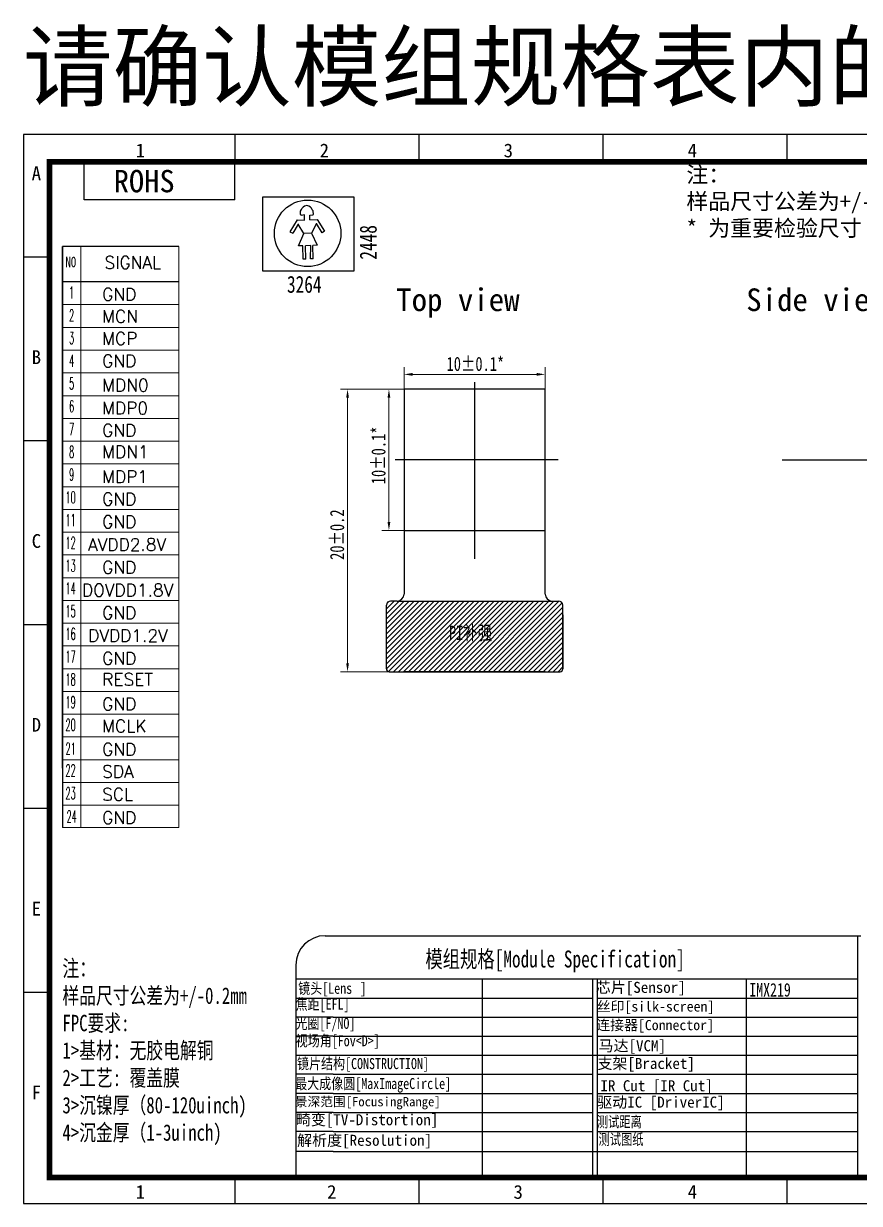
# Model space of a CAD drawing. Extents: x 379 to 488, y 250 to 334.
# Drawn here: x 378.6 to 437.8, y 250.1 to 333.7 of the extents above; entities that cross this region are included whole.
import ezdxf

# ---------------------------------------------------------------- set-up
doc = ezdxf.new("R2010")
doc.units = 0
doc.header["$LTSCALE"] = 23.1
doc.header["$MEASUREMENT"] = 0
doc.linetypes.add('JIS_02_0.7', pattern=[1.35, 0.75, -0.6])
doc.layers.get('0').update_dxf_attribs({"linetype": 'CONTINUOUS'})
doc.layers.get('Defpoints').update_dxf_attribs({"linetype": 'CONTINUOUS'})
for name, color, linetype in [('3_SOLID_GEOM', 7, 'CONTINUOUS'), ('OUTLINE', 7, 'CONTINUOUS'), ('TEXT1', 2, 'CONTINUOUS'), ('图框', 7, 'CONTINUOUS')]:
    doc.layers.add(name, color=color, linetype=linetype)
doc.styles.add('ROMANS', font='romans.shx', dxfattribs={"width": 0.7})
doc.styles.add('style1', font='NSimSun.ttf')
doc.styles.add('TEXTSTYLE_1', font='txt', dxfattribs={"width": 0.75})
doc.styles.add('宋体', font='txt', dxfattribs={"width": 0.75})
doc.styles.add('样式 1', font='SimSun.ttf', dxfattribs={"width": 0.75})
doc.dimstyles.new('ISO-25$0', dxfattribs={"dimscale": 0, "dimtxt": 1, "dimasz": 0.6, "dimexe": 0.5, "dimexo": 0.3, "dimgap": 0.2, "dimtad": 1, "dimrnd": 0.0005, "dimdsep": 46, "dimtxsty": '样式 1', "dimcen": 2.5, "dimclrd": 3, "dimclre": 3, "dimclrt": 3, "dimazin": 0, "dimtfac": 1, "dimtmove": 0, "dimatfit": 3, "dimfxl": 1, "dimlwd": 9, "dimlwe": 9, "dimarcsym": 0})

# ---------------------------------------------------------------- blocks, each defined once
blk = doc.blocks.new('*D76')
at = {"layer": '3_SOLID_GEOM', "color": 3, "lineweight": 9}
for p, q in [((407.615, 307.805), (404.009, 307.805)), ((404.509, 307.205), (404.509, 298.405)), ((408.457, 297.805), (404.009, 297.805))]:
    blk.add_line(p, q, dxfattribs=at)
at = {"layer": '3_SOLID_GEOM', "color": 3}
for points in [[(404.409, 307.205), (404.609, 307.205), (404.509, 307.805)], [(404.409, 298.405), (404.609, 298.405), (404.509, 297.805)]]:
    blk.add_solid(points, dxfattribs=at)
at = {"layer": 'Defpoints', "color": 0}
for p in [(407.915, 307.805), (404.509, 297.805), (408.757, 297.805)]:
    blk.add_point(p, dxfattribs=at)
at = {"layer": '3_SOLID_GEOM', "color": 3, "insert": (403.773, 303.122), "char_height": 1, "attachment_point": 5, "rotation": 90, "style": '样式 1'}
blk.add_mtext('10%%P0.1{\\C1;*}', dxfattribs=at)
blk = doc.blocks.new('*D77')
at = {"color": 3, "lineweight": 9}
for p, q in [((405.58, 306.494), (405.58, 309.358)), ((415.58, 306.494), (415.58, 309.358)), ((406.18, 308.858), (414.98, 308.858))]:
    blk.add_line(p, q, dxfattribs=at)
at = {"color": 3}
for points in [[(406.18, 308.958), (406.18, 308.758), (405.58, 308.858)], [(414.98, 308.958), (414.98, 308.758), (415.58, 308.858)]]:
    blk.add_solid(points, dxfattribs=at)
at = {"layer": 'Defpoints', "color": 0}
for p in [(415.58, 308.858), (405.58, 306.194), (415.58, 306.194)]:
    blk.add_point(p, dxfattribs=at)
at = {"color": 3, "insert": (410.632, 309.594), "char_height": 1, "attachment_point": 5, "style": '样式 1'}
blk.add_mtext('10%%P0.1{\\C1;*}', dxfattribs=at)
blk = doc.blocks.new('*D78')
at = {"layer": '3_SOLID_GEOM', "color": 3, "lineweight": 9}
for p, q in [((407.615, 307.805), (401.076, 307.805)), ((401.576, 288.405), (401.576, 307.205)), ((407.206, 287.805), (401.076, 287.805))]:
    blk.add_line(p, q, dxfattribs=at)
at = {"layer": '3_SOLID_GEOM', "color": 3}
for points in [[(401.476, 307.205), (401.676, 307.205), (401.576, 307.805)], [(401.476, 288.405), (401.676, 288.405), (401.576, 287.805)]]:
    blk.add_solid(points, dxfattribs=at)
at = {"layer": 'Defpoints', "color": 0}
for p in [(401.576, 307.805), (407.915, 307.805), (407.506, 287.805)]:
    blk.add_point(p, dxfattribs=at)
at = {"layer": '3_SOLID_GEOM', "color": 3, "insert": (400.84, 297.509), "char_height": 1, "attachment_point": 5, "rotation": 90, "style": '样式 1'}
blk.add_mtext('20%%P0.2', dxfattribs=at)

msp = doc.modelspace()

# ---------------------------------------------------------------- hatches: boundary and pattern name
at = {"layer": '3_SOLID_GEOM'}
h = msp.add_hatch(dxfattribs=at)
h.set_pattern_fill('ANSI31', color=256, scale=2, style=0)
h.paths.add_polyline_path([(416.83, 292.505, 0.414214), (416.53, 292.805), (416.08, 292.805), (405.08, 292.805), (404.63, 292.805, 0.414214), (404.33, 292.505), (404.33, 288.005, 0.414214), (404.53, 287.805), (416.63, 287.805, 0.414214), (416.83, 288.005)])
h.paths.add_polyline_path([(408.509, 291.308), (412.338, 291.308), (412.338, 289.514), (408.509, 289.514)], flags=24)

# ---------------------------------------------------------------- linework, layer by layer
at = {"color": 0, "linetype": 'Continuous'}
for p, q in [((378.627, 325.856), (378.627, 250.153)), ((486.801, 325.856), (378.627, 325.856)), ((393.614, 323.902), (393.614, 325.856)), ((432.715, 323.902), (432.715, 325.856)), ((378.627, 317.189), (380.581, 317.189)), ((378.627, 304.171), (380.581, 304.171)), ((416.83, 291.825), (416.83, 288.005)), ((378.627, 291.154), (380.581, 291.154)), ((378.627, 278.137), (380.581, 278.137)), ((378.627, 265.119), (380.581, 265.119)), ((393.614, 250.15), (393.614, 251.989)), ((378.627, 250.153), (486.801, 250.151))]:
    msp.add_line(p, q, dxfattribs=at)
for p, q in [((406.648, 323.902), (406.648, 325.856)), ((419.681, 323.902), (419.681, 325.856)), ((393.593, 321.226), (393.593, 323.902)), ((393.593, 321.226), (382.914, 321.226)), ((395.575, 316.174), (395.575, 321.429)), ((395.575, 321.429), (402.029, 321.429)), ((402.029, 321.429), (402.029, 316.174)), ((402.029, 316.174), (395.575, 316.174)), ((406.648, 251.071), (406.648, 251.989)), ((419.681, 251.071), (419.681, 251.989))]:
    msp.add_line(p, q)
at = {"color": 0, "linetype": 'ByBlock'}
for p, q in [((398.528, 319.784), (398.515, 320.162)), ((398.906, 319.797), (398.894, 320.137)), ((398.083, 319.504), (397.69, 318.848)), ((397.998, 319.804), (398.528, 319.784)), ((398.083, 319.504), (398.121, 319.506)), ((399.368, 319.548), (399.406, 319.549)), ((399.013, 318.855), (398.484, 318.837)), ((398.433, 317.02), (398.401, 317.964)), ((398.967, 317.984), (398.59, 317.971)), ((398.622, 317.026), (398.59, 317.971)), ((398.962, 317.038), (398.967, 317.984)), ((399.151, 317.044), (399.118, 317.989)), ((398.622, 317.026), (398.433, 317.02)), ((399.151, 317.044), (398.962, 317.038))]:
    msp.add_line(p, q, dxfattribs=at)
at = {"color": 0, "lineweight": 0}
msp.add_line((389.625, 317.922), (389.625, 283.011), dxfattribs=at)
at = {"color": 1}
for p, q in [((410.58, 308.311), (410.58, 295.787)), ((416.489, 302.805), (404.958, 302.805)), ((432.357, 302.805), (441.011, 302.805))]:
    msp.add_line(p, q, dxfattribs=at)
at = {"color": 0}
for p, q in [((404.33, 288.005), (404.33, 292.505)), ((416.83, 288.005), (416.83, 292.505)), ((404.53, 287.805), (416.63, 287.805))]:
    msp.add_line(p, q, dxfattribs=at)
at = {"linetype": 'Continuous'}
for p, q in [((406.648, 250.152), (406.648, 251.989)), ((419.681, 250.152), (419.681, 251.989)), ((432.715, 250.15), (432.715, 251.989))]:
    msp.add_line(p, q, dxfattribs=at)
at = {"color": 0, "linetype": 'ByBlock'}
for points in [[(398.515, 320.162), (398.403, 320.121), (398.29, 320.117), (398.288, 320.154), (398.249, 320.191), (398.242, 320.418), (398.313, 320.534), (398.348, 320.61), (398.421, 320.689)], [(398.95, 320.707), (398.834, 320.778), (398.682, 320.811), (398.532, 320.768), (398.421, 320.689)], [(398.894, 320.137), (399.121, 320.145), (399.157, 320.184), (399.148, 320.448), (399.07, 320.521), (399.028, 320.634), (398.95, 320.707)], [(397.998, 319.804), (397.497, 318.955), (397.69, 318.848)], [(398.401, 317.964), (398.098, 317.954), (398.484, 318.837), (398.083, 319.504)], [(398.906, 319.797), (399.435, 319.815), (399.954, 319.001), (399.769, 318.881), (399.368, 319.548), (399.013, 318.855), (399.421, 317.999), (399.118, 317.989)]]:
    msp.add_lwpolyline(points, dxfattribs=at)
msp.add_circle((398.749, 318.846), 2.359, dxfattribs=at)
at = {"color": 0}
for centre, start, end in [((404.53, 288.005), 180, 270), ((416.63, 288.005), 270, 0)]:
    msp.add_arc(centre, 0.2, start, end, dxfattribs=at)
at = {"layer": '3_SOLID_GEOM'}
for p, q in [((382.914, 321.226), (382.914, 323.902)), ((405.58, 307.805), (405.58, 293.305)), ((415.58, 307.805), (405.58, 307.805)), ((415.58, 293.305), (415.58, 307.805)), ((405.58, 297.805), (415.58, 297.805)), ((405.08, 292.805), (404.63, 292.805)), ((405.08, 292.805), (416.08, 292.805)), ((416.08, 292.805), (416.53, 292.805)), ((405.58, 287.805), (415.58, 287.805)), ((415.58, 287.805), (405.58, 287.805)), ((437.734, 251.989), (437.734, 269.107)), ((411.117, 266.041), (411.117, 253.824)), ((418.927, 266.041), (418.927, 256.23)), ((418.927, 266.041), (418.927, 256.23)), ((418.927, 266.041), (418.927, 253.824)), ((419.255, 266.041), (419.255, 256.23)), ((419.255, 266.041), (419.255, 256.23)), ((419.255, 266.041), (419.255, 253.824)), ((429.804, 266.041), (429.804, 253.824)), ((419.255, 264.691), (437.734, 264.691)), ((400.568, 263.342), (397.916, 263.342)), ((411.117, 263.272), (411.117, 251.989)), ((418.927, 263.272), (418.927, 251.989)), ((419.255, 263.342), (437.734, 263.342)), ((419.255, 263.272), (419.255, 251.989)), ((429.804, 263.272), (429.804, 251.989)), ((400.568, 261.992), (397.916, 261.992)), ((419.255, 261.992), (437.734, 261.992)), ((419.255, 260.642), (437.734, 260.642)), ((400.568, 259.293), (397.916, 259.293)), ((419.255, 259.293), (437.734, 259.293)), ((400.568, 257.943), (397.916, 257.943)), ((419.255, 257.943), (437.734, 257.943)), ((400.568, 256.594), (397.916, 256.594)), ((419.255, 256.594), (437.734, 256.594)), ((400.568, 255.244), (397.916, 255.244)), ((419.255, 255.244), (437.734, 255.244)), ((400.568, 253.824), (397.916, 253.824)), ((400.568, 253.824), (437.734, 253.824))]:
    msp.add_line(p, q, dxfattribs=at)
at = {"layer": '3_SOLID_GEOM', "color": 0}
for p, q in [((399.993, 269.107), (437.941, 269.107)), ((397.916, 267.031), (397.916, 253.824)), ((397.916, 266.041), (437.734, 266.041)), ((397.916, 264.691), (418.927, 264.691)), ((397.916, 264.262), (397.916, 251.989)), ((400.568, 263.342), (418.927, 263.342)), ((400.568, 261.992), (418.927, 261.992)), ((397.916, 260.642), (437.734, 260.642)), ((400.568, 260.642), (418.927, 260.642)), ((400.568, 259.293), (418.927, 259.293)), ((400.568, 257.943), (418.927, 257.943)), ((400.568, 256.594), (418.927, 256.594)), ((400.568, 255.244), (418.927, 255.244)), ((396.081, 251.989), (437.941, 251.989))]:
    msp.add_line(p, q, dxfattribs=at)
at = {"layer": '3_SOLID_GEOM'}
for centre, radius, start, end in [((405.08, 293.305), 0.5, 270, 0), ((416.08, 293.305), 0.5, 180, 270), ((404.63, 292.505), 0.3, 90, 180), ((416.53, 292.505), 0.3, 0, 90)]:
    msp.add_arc(centre, radius, start, end, dxfattribs=at)
at = {"layer": '3_SOLID_GEOM', "color": 0}
msp.add_arc((399.993, 267.031), 2.076, 90, 180, dxfattribs=at)
at = {"layer": 'OUTLINE', "const_width": 0.4}
msp.add_lwpolyline([(380.453, 323.902), (380.453, 251.989), (484.981, 251.989), (484.981, 323.902), (380.453, 323.902)], dxfattribs=at)
at = {"layer": '图框', "color": 7}
msp.add_line((381.377, 317.922), (381.377, 276.77), dxfattribs=at)
at = {"layer": '图框'}
msp.add_line((389.625, 317.922), (381.377, 317.922), dxfattribs=at)
at = {"layer": '图框', "ltscale": 8}
for p, q in [((381.377, 317.922), (381.377, 290.511)), ((381.377, 317.922), (381.377, 314.211)), ((381.377, 280.976), (381.377, 317.922))]:
    msp.add_line(p, q, dxfattribs=at)
at = {"layer": '图框', "color": 0, "lineweight": 0}
for p, q in [((382.689, 317.922), (382.689, 276.77)), ((389.625, 317.922), (389.625, 276.77)), ((389.625, 313.796), (381.377, 313.796)), ((389.625, 312.184), (381.377, 312.184)), ((389.625, 310.573), (381.377, 310.573)), ((389.625, 308.962), (381.377, 308.962)), ((389.625, 307.35), (381.377, 307.35)), ((389.625, 305.739), (381.377, 305.739)), ((389.625, 304.128), (381.377, 304.128)), ((389.625, 302.516), (381.377, 302.516)), ((389.625, 300.905), (381.377, 300.905)), ((389.625, 299.293), (381.377, 299.293)), ((389.625, 297.682), (381.377, 297.682)), ((389.625, 296.071), (381.377, 296.071)), ((389.625, 294.459), (381.377, 294.459)), ((389.625, 292.848), (381.377, 292.848)), ((389.625, 291.237), (381.377, 291.237)), ((389.625, 289.625), (381.377, 289.625)), ((389.625, 288.014), (381.377, 288.014)), ((389.625, 286.403), (381.377, 286.403)), ((389.625, 284.791), (381.377, 284.791)), ((389.625, 283.18), (381.377, 283.18)), ((389.625, 283.18), (381.377, 283.18)), ((389.625, 281.568), (381.377, 281.568)), ((389.625, 279.957), (381.377, 279.957)), ((389.625, 278.346), (381.377, 278.346)), ((389.625, 278.346), (381.377, 278.346)), ((389.625, 276.77), (381.377, 276.77)), ((389.625, 276.77), (381.377, 276.77))]:
    msp.add_line(p, q, dxfattribs=at)
at = {"layer": '图框', "color": 0}
msp.add_line((389.625, 315.407), (381.377, 315.407), dxfattribs=at)

# ---------------------------------------------------------------- texts
at = {"color": 0, "linetype": 'Continuous', "style": 'TEXTSTYLE_1'}
for s, p in [('1', (386.568, 324.227)), ('2', (399.602, 324.227)), ('3', (412.635, 324.227)), ('4', (425.669, 324.227)), ('A', (379.2, 322.608)), ('B', (379.2, 309.588)), ('C', (379.2, 296.571)), ('D', (379.2, 283.554)), ('E', (379.2, 270.536)), ('F', (379.2, 257.519)), ('1', (386.568, 250.475)), ('2', (400.125, 250.475))]:
    msp.add_text(s, height=0.976, dxfattribs=at).set_placement(p)
at = {"linetype": 'Continuous', "style": 'TEXTSTYLE_1'}
for s, p in [('3', (413.333, 250.475)), ('4', (425.669, 250.475))]:
    msp.add_text(s, height=0.976, dxfattribs=at).set_placement(p)
at = {"insert": (385.013, 323.336), "char_height": 1.586, "width": 6.95042, "attachment_point": 1, "style": 'style1'}
msp.add_mtext('{\\C3;ROHS}', dxfattribs=at)
at = {"color": 0, "linetype": 'JIS_02_0.7', "ltscale": 0.0001, "attachment_point": 1}
for s, insert, char_height, width, style in [('{\\fSimSun|b0|i0|c134|p2;\\C1;注：\\P样品尺寸公差为+/-0.2mm\\P* 为重要检验尺寸}', (425.577, 323.581), 1.13861, 27.16884, 'style1'), ('{\\fNSimSun|b0|i0|c134|p49;\\C1;注：\\Ftxt|c134;\\P\\fNSimSun|b0|i0|c134|p49;样品尺寸公差为\\Ftxt|c134;+/-0.2mm\\PFPC\\fNSimSun|b0|i0|c134|p49;要求\\Ftxt|c134;:\\P\\C2;1>\\fNSimSun|b0|i0|c134|p49;基材：无胶电解铜\\Ftxt|c134;\\P2>\\fNSimSun|b0|i0|c134|p49;工艺\\Ftxt|c134;: \\fNSimSun|b0|i0|c134|p49;覆盖膜\\Ftxt|c134;\\P3>\\fNSimSun|b0|i0|c134|p49;沉镍厚（\\Ftxt|c134;80-120uinch)\\P4>\\fNSimSun|b0|i0|c134|p49;沉金厚（\\Ftxt|c134;1-3uinch)}', (381.377, 267.381), 1.1628, 18.40981, '宋体')]:
    msp.add_mtext(s, dxfattribs=dict(at, insert=insert, char_height=char_height, width=width, style=style))
at = {"color": 0, "linetype": 'Continuous', "attachment_point": 1}
for s, insert, char_height, width, style in [('{\\Ftxt|c134;Top view}', (405.029, 314.944), 1.60355, 44.07857, 'style1'), ('{\\Ftxt|c134;Side view}', (429.821, 314.944), 1.60355, 44.07857, 'style1'), ('{\\fSimSun|b0|i0|c134|p2;\\H1.1242x;\\C256;模组规格\\Ftxt|c134;[Module Specification] \\H0.99996x; \\H0.88949x; }', (407.09, 268.057), 1.067382, 43.81172, '宋体'), ('{\\fSimSun|b0|i0|c134|p2;\\H1.4615x;\\W0.8;\\C256;镜头\\Ftxt|c134;[Lens\\fKaiTi_GB2312|b0|i0|c134|p49;\\W1; ] \\H0.6842x;  }', (398.078, 265.773), 0.533691, 8.48107, 'style1'), ('{\\fSimSun|b0|i0|c134|p2;\\H1.4615x;\\W0.8;\\C256;焦距\\Ftxt|c134;[EFL]\\fKaiTi_GB2312|b0|i0|c134|p49;\\W1; \\H1.2308x; \\H0.55593x;  }', (397.895, 264.652), 0.533691, 6.74965, 'style1'), ('{\\fSimSun|b0|i0|c134|p2;\\H1.4615x;\\W0.8;\\C256;光圈\\Ftxt|c134;[F/NO]\\fKaiTi_GB2312|b0|i0|c134|p49;\\H1.2308x;\\W1;  \\H0.55593x;  }', (397.884, 263.291), 0.533691, 7.15547, 'style1'), ('{\\fSimSun|b0|i0|c134|p2;\\H1.4615x;\\W0.8;\\C256;视场角\\Ftxt|c134;[Fov<D>]\\fKaiTi_GB2312|b0|i0|c134|p49;\\W1; \\H0.68422x;   }', (397.906, 262.059), 0.533691, 9.27021, 'style1'), ('{\\fSimSun|b0|i0|c134|p2;\\H1.4615x;\\W0.8;\\C256;镜片结构\\Ftxt|c134;[CONSTRUCTION]\\fKaiTi_GB2312|b0|i0|c134|p49;\\H1.2308x;\\W1;  \\H0.55591x;  }', (397.996, 260.441), 0.533691, 17.77834, 'style1'), ('{\\fSimSun|b0|i0|c134|p2;\\H1.4404x;\\C256;支架\\Ftxt|c0;[Bracket]\\H0.69424x; \\fKaiTi_GB2312|b0|i0|c134|p49;   }', (419.277, 260.451), 0.541507, 10.31328, 'style1'), ('{\\fSimSun|b0|i0|c134|p2;\\H1.4615x;\\W0.8;\\C256;最大成像圆\\Ftxt|c134;[MaxImageCircle]\\fKaiTi_GB2312|b0|i0|c134|p49;\\W1; \\H0.6842x;   }', (397.865, 259.028), 0.533691, 14.35241, 'style1'), ('{\\fSimSun|b0|i0|c134|p2;\\H1.4404x;\\C256;IR Cut\\Ftxt|c134; [IR Cut]\\H0.69424x; \\fKaiTi_GB2312|b0|i0|c134|p49;   }', (419.49, 258.872), 0.541507, 10.31328, 'style1'), ('{\\fSimSun|b0|i0|c134|p2;\\H1.3018x;\\C256;景深范围\\Ftxt|c134;[FocusingRange]\\fKaiTi_GB2312|b0|i0|c134|p49;\\H0.7682x;   }', (397.841, 257.685), 0.507006, 16.88558, 'style1'), ('{\\fSimSun|b0|i0|c134|p2;\\H1.4615x;\\C256;畸变\\Ftxt|c134;[TV-Distortion]\\fKaiTi_GB2312|b0|i0|c134|p49; \\H0.6842x;  }', (397.912, 256.466), 0.533691, 13.62414, 'style1')]:
    msp.add_mtext(s, dxfattribs=dict(at, insert=insert, char_height=char_height, width=width, style=style))
at = {"linetype": 'Continuous', "attachment_point": 1}
for s, insert, char_height, width, style in [('{\\fSimSun|b0|i0|c134|p2;\\H1.4615x;芯片\\Ftxt|c134;[Sensor]\\fKaiTi_GB2312|b0|i0|c134|p49; \\H0.68423x;   }', (419.16, 265.837), 0.533691, 10.59317, 'style1'), ('IMX219', (430.039, 265.756), 0.96, 7.82264, '宋体'), ('{\\fSimSun|b0|i0|c134|p2;\\H1.3491x;丝印\\Ftxt|c0;[silk-screen]\\fKaiTi_GB2312|b0|i0|c134|p49;\\H0.74123x;    }', (419.229, 264.458), 0.533691, 14.56148, 'style1'), ('{\\fSimSun|b0|i0|c134|p2;\\H1.3491x;连接器\\Ftxt|c134;[Connector]\\fKaiTi_GB2312|b0|i0|c134|p49; \\H0.74124x;  }', (419.201, 263.139), 0.533691, 10.28551, 'style1'), ('{\\fSimSun|b0|i0|c134|p2;\\H1.4615x;马达\\Ftxt|c134;[VCM]\\fKaiTi_GB2312|b0|i0|c134|p49;  \\H0.68422x;  }', (419.354, 261.707), 0.53369, 7.81046, 'style1'), ('{\\fSimSun|b0|i0|c134|p2;\\H1.4615x;驱动IC \\Ftxt|c134;[DriverIC]\\fKaiTi_GB2312|b0|i0|c134|p49;   \\H0.68422x; }', (419.262, 257.712), 0.533691, 11.15965, 'style1'), ('{\\fSimSun|b0|i0|c134|p2;测试距离} ', (419.232, 256.32), 0.78, 11.23788, '宋体'), ('{\\fSimSun|b0|i0|c134|p2;\\H1.3x;解析度\\Ftxt|c134;[Resolution]\\fKaiTi_GB2312|b0|i0|c134|p49; \\H0.76923x; }', (398.001, 255.009), 0.6, 11.23788, 'style1'), ('{\\fSimSun|b0|i0|c134|p2;测试图纸}', (419.354, 255.079), 0.78, 11.23788, '宋体')]:
    msp.add_mtext(s, dxfattribs=dict(at, insert=insert, char_height=char_height, width=width, style=style))
at = {"layer": '3_SOLID_GEOM', "color": 5, "insert": (378.587, 332.976), "char_height": 4.6512, "width": 130.51367, "attachment_point": 1, "style": 'style1'}
msp.add_mtext('{\\C1;请确认模组规格表内的详细内容，谢谢！}', dxfattribs=at)
at = {"layer": '3_SOLID_GEOM', "insert": (402.435, 316.982), "char_height": 1.2, "width": 6.615, "attachment_point": 1, "rotation": 90, "style": '宋体'}
msp.add_mtext('2448', dxfattribs=at)
at = {"layer": '3_SOLID_GEOM', "color": 0, "insert": (381.595, 317.187), "char_height": 0.7442, "width": 1.35306, "attachment_point": 1, "style": '宋体'}
msp.add_mtext('NO', dxfattribs=at)
at = {"layer": '3_SOLID_GEOM', "attachment_point": 1, "style": '宋体'}
for s, insert, char_height, width in [('3264', (397.286, 315.835), 1.2, 1.35247), ('{\\C1;PI\\fSimSun|b0|i0|c134|p2;补强}', (408.759, 291.058), 1, 5.64477)]:
    msp.add_mtext(s, dxfattribs=dict(at, insert=insert, char_height=char_height, width=width))
at = {"layer": 'TEXT1', "color": 0, "style": 'ROMANS'}
for s, p in [('SIGNAL ', (384.361, 316.338)), ('GND', (384.194, 314.083)), ('MCN', (384.194, 312.521)), ('MCP', (384.194, 310.956)), ('GND', (384.194, 309.369)), ('MDN0', (384.194, 307.656)), ('MDP0', (384.194, 306.032)), ('GND', (384.194, 304.45)), ('MDN1', (384.194, 302.929)), ('MDP1', (384.194, 301.168)), ('GND', (384.194, 299.584)), ('GND', (384.194, 297.972)), ('AVDD2.8V', (383.198, 296.361)), ('GND', (384.194, 294.75)), ('DOVDD1.8V', (382.757, 293.138)), ('GND', (384.194, 291.527)), ('DVDD1.2V', (383.198, 289.915)), ('GND', (384.194, 288.304)), ('RESET', (384.194, 286.818)), ('GND', (384.194, 285.081)), ('MCLK', (384.194, 283.511)), ('GND', (384.194, 281.859)), ('SDA', (384.194, 280.289)), ('SCL', (384.194, 278.672)), ('GND', (384.194, 277.024))]:
    msp.add_text(s, height=0.8828, dxfattribs=at).set_placement(p)
at = {"layer": 'TEXT1', "color": 0, "lineweight": 0, "style": 'ROMANS', "width": 0.5}
for s, height, p in [('1', 0.842, (381.85, 314.23)), ('2', 0.842, (381.85, 312.618)), ('3', 0.842, (381.85, 311.007)), ('4', 0.842, (381.85, 309.396)), ('5', 0.842, (381.85, 307.784)), ('6', 0.842, (381.85, 306.173)), ('7', 0.842, (381.85, 304.561)), ('8', 0.842, (381.85, 302.95)), ('9', 0.842, (381.85, 301.339)), ('10', 0.8423, (381.596, 299.727)), ('11', 0.8423, (381.596, 298.116)), ('12', 0.8423, (381.596, 296.505)), ('13', 0.8423, (381.596, 294.893)), ('14', 0.8423, (381.596, 293.282)), ('15', 0.8423, (381.596, 291.67)), ('16', 0.8423, (381.596, 290.059)), ('17', 0.8423, (381.596, 288.448)), ('18', 0.8423, (381.596, 286.836)), ('19', 0.8423, (381.596, 285.225)), ('20', 0.8423, (381.596, 283.614)), ('21', 0.8423, (381.602, 281.934)), ('22', 0.8423, (381.596, 280.391)), ('23', 0.8423, (381.596, 278.78)), ('24', 0.8423, (381.672, 277.124))]:
    msp.add_text(s, height=height, dxfattribs=at).set_placement(p)

# ---------------------------------------------------------------- dimensions: what is measured, and where the dimension line sits
at = {"color": 0}
dim = msp.add_linear_dim(base=(415.58, 308.858), p1=(405.58, 306.194), p2=(415.58, 306.194), text='<>%%P0.1{\\C1;*}', dimstyle='ISO-25$0', override={"dimscale": 1, "dimfxl": 0.06, "dimarcsym": 1}, dxfattribs=at)
dim.commit()
dim.dimension.update_dxf_attribs({"geometry": '*D77', "text_midpoint": (410.632, 308.858), "dimtype": 160})
at = {"layer": '3_SOLID_GEOM'}
for base, p1, p2, text, picture, middle in [((401.576, 307.805), (407.506, 287.805), (407.915, 307.805), '<>%%P0.2', '*D78', (401.576, 297.509)), ((404.509, 297.805), (407.915, 307.805), (408.757, 297.805), '<>%%P0.1{\\C1;*}', '*D76', (404.509, 303.122))]:
    dim = msp.add_linear_dim(base=base, p1=p1, p2=p2, angle=90, text=text, dimstyle='ISO-25$0', override={"dimscale": 1}, dxfattribs=at)
    dim.commit()
    dim.dimension.update_dxf_attribs({"geometry": picture, "text_midpoint": middle, "dimtype": 160})

doc.saveas('drawing.dxf')
